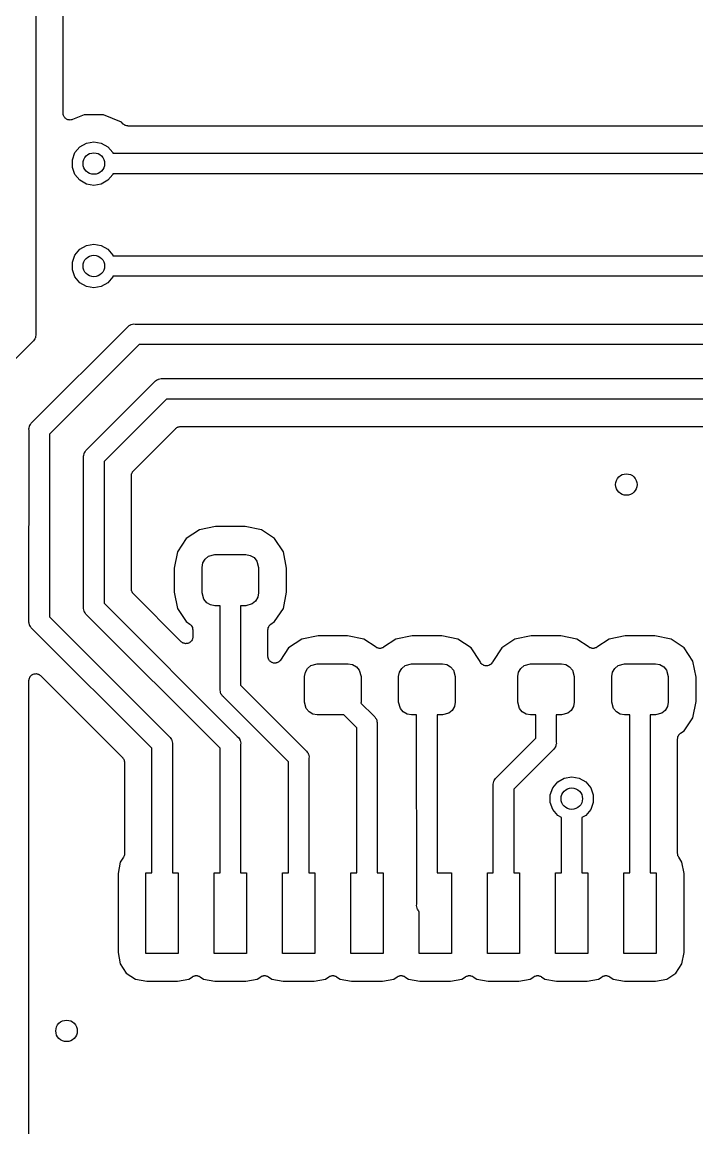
# Model space of a CAD drawing. Extents: x 40 to 163, y -163 to -37.
# Drawn here: x 128.21 to 140.76, y -117.63 to -97.06 of the extents above; entities that cross this region are included whole.
import ezdxf

# ---------------------------------------------------------------- set-up
doc = ezdxf.new("R2010")
doc.units = 0
doc.header["$MEASUREMENT"] = 0
doc.layers.add('BLACK', color=7, linetype='CONTINUOUS')

msp = doc.modelspace()

# ---------------------------------------------------------------- linework, layer by layer
at = {"layer": 'BLACK', "linetype": 'CONTINUOUS'}
for p, q in [((128.46, -87.343), (128.46, -102.862)), ((128.969, -98.7588), (128.969, -93.6462)), ((128.971, -98.7725), (128.969, -98.7588)), ((128.972, -98.7863), (128.971, -98.7725)), ((128.975, -98.7941), (128.972, -98.7863)), ((128.976, -98.8023), (128.975, -98.7941)), ((128.983, -98.8143), (128.976, -98.8023)), ((128.988, -98.8271), (128.983, -98.8143)), ((128.994, -98.8332), (128.988, -98.8271)), ((128.998, -98.8405), (128.994, -98.8332)), ((129.009, -98.8494), (128.998, -98.8405)), ((129.018, -98.8596), (129.009, -98.8494)), ((129.026, -98.8635), (129.018, -98.8596)), ((129.032, -98.8688), (129.026, -98.8635)), ((129.045, -98.8736), (129.032, -98.8688)), ((129.057, -98.88), (129.045, -98.8736)), ((129.066, -98.8811), (129.057, -98.88)), ((129.073, -98.8839), (129.066, -98.8811)), ((129.087, -98.8839), (129.073, -98.8839)), ((129.101, -98.8857), (129.087, -98.8839)), ((129.109, -98.8839), (129.101, -98.8857)), ((129.118, -98.8839), (129.109, -98.8839)), ((129.131, -98.8792), (129.118, -98.8839)), ((129.144, -98.8762), (129.131, -98.8792)), ((129.359, -98.787), (129.144, -98.8762)), ((129.721, -98.787), (129.359, -98.787)), ((130.054, -98.9252), (129.721, -98.787)), ((130.088, -98.9593), (130.054, -98.9252)), ((130.093, -98.9625), (130.088, -98.9593)), ((130.097, -98.9668), (130.093, -98.9625)), ((130.111, -98.9751), (130.097, -98.9668)), ((130.125, -98.9846), (130.111, -98.9751)), ((130.13, -98.986), (130.125, -98.9846)), ((130.135, -98.9888), (130.13, -98.986)), ((130.151, -98.9917), (130.135, -98.9888)), ((130.167, -98.996), (130.151, -98.9917)), ((130.173, -98.9955), (130.167, -98.996)), ((130.178, -98.9965), (130.173, -98.9955)), ((150.534, -98.9965), (130.178, -98.9965)), ((129.279, -99.3839), (129.401, -99.3133)), ((129.401, -99.3133), (129.54, -99.2888)), ((129.54, -99.2888), (129.679, -99.3133)), ((129.679, -99.3133), (129.801, -99.3839)), ((129.14, -99.6245), (129.188, -99.4919)), ((129.188, -99.4919), (129.279, -99.3839)), ((129.801, -99.3839), (129.892, -99.4919)), ((129.892, -99.4919), (129.896, -99.5045)), ((129.896, -99.5045), (150.797, -99.5045)), ((129.14, -99.7655), (129.14, -99.6245)), ((129.188, -99.8981), (129.14, -99.7655)), ((129.279, -100.006), (129.188, -99.8981)), ((129.892, -99.8981), (129.801, -100.006)), ((129.896, -99.8855), (129.892, -99.8981)), ((150.868, -99.8855), (129.896, -99.8855)), ((129.401, -100.077), (129.279, -100.006)), ((129.54, -100.101), (129.401, -100.077)), ((129.679, -100.077), (129.54, -100.101)), ((129.801, -100.006), (129.679, -100.077)), ((129.188, -101.397), (129.279, -101.289)), ((129.279, -101.289), (129.401, -101.218)), ((129.401, -101.218), (129.54, -101.194)), ((129.54, -101.194), (129.679, -101.218)), ((129.679, -101.218), (129.801, -101.289)), ((129.801, -101.289), (129.892, -101.397)), ((129.14, -101.529), (129.188, -101.397)), ((129.14, -101.671), (129.14, -101.529)), ((129.892, -101.397), (129.896, -101.409)), ((129.896, -101.409), (153.845, -101.409)), ((129.188, -101.803), (129.14, -101.671)), ((129.279, -101.911), (129.188, -101.803)), ((129.401, -101.982), (129.279, -101.911)), ((129.54, -102.006), (129.401, -101.982)), ((129.679, -101.982), (129.54, -102.006)), ((129.801, -101.911), (129.679, -101.982)), ((129.892, -101.803), (129.801, -101.911)), ((129.896, -101.79), (129.892, -101.803)), ((153.916, -101.79), (129.896, -101.79)), ((128.395, -104.507), (130.161, -102.741)), ((130.161, -102.741), (130.178, -102.722)), ((130.178, -102.722), (130.2, -102.709)), ((130.2, -102.709), (130.22, -102.695)), ((130.22, -102.695), (130.228, -102.692)), ((130.228, -102.692), (130.236, -102.688)), ((130.236, -102.688), (130.261, -102.684)), ((130.261, -102.684), (130.285, -102.677)), ((130.285, -102.677), (130.31, -102.679)), ((130.31, -102.679), (154.607, -102.679)), ((128.399, -103.011), (127.825, -103.584)), ((128.418, -102.994), (128.399, -103.011)), ((128.431, -102.972), (128.418, -102.994)), ((128.445, -102.952), (128.431, -102.972)), ((128.448, -102.944), (128.445, -102.952)), ((128.452, -102.936), (128.448, -102.944)), ((128.456, -102.911), (128.452, -102.936)), ((128.463, -102.887), (128.456, -102.911)), ((128.46, -102.862), (128.463, -102.887)), ((130.381, -103.06), (128.714, -104.727)), ((154.678, -103.06), (130.381, -103.06)), ((129.411, -105.015), (130.669, -103.757)), ((130.669, -103.757), (130.686, -103.738)), ((130.686, -103.738), (130.708, -103.725)), ((130.708, -103.725), (130.728, -103.711)), ((130.728, -103.711), (130.736, -103.708)), ((130.736, -103.708), (130.744, -103.704)), ((130.744, -103.704), (130.769, -103.7)), ((130.769, -103.7), (130.793, -103.693)), ((130.793, -103.693), (130.818, -103.695)), ((130.818, -103.695), (154.678, -103.695)), ((130.889, -104.076), (129.731, -105.235)), ((154.607, -104.076), (130.889, -104.076)), ((128.331, -104.631), (128.338, -104.607)), ((128.334, -104.656), (128.331, -104.631)), ((128.333, -108.196), (128.334, -104.656)), ((128.338, -104.607), (128.342, -104.582)), ((128.342, -104.582), (128.346, -104.574)), ((128.346, -104.574), (128.349, -104.566)), ((128.349, -104.566), (128.363, -104.546)), ((128.363, -104.546), (128.376, -104.524)), ((128.376, -104.524), (128.395, -104.507)), ((130.276, -105.408), (131.062, -104.622)), ((131.062, -104.622), (131.067, -104.618)), ((131.067, -104.618), (131.07, -104.614)), ((131.07, -104.614), (131.085, -104.606)), ((131.085, -104.606), (131.098, -104.596)), ((131.098, -104.596), (131.104, -104.595)), ((131.104, -104.595), (131.108, -104.592)), ((131.108, -104.592), (131.125, -104.589)), ((131.125, -104.589), (131.141, -104.585)), ((131.141, -104.585), (131.146, -104.585)), ((131.146, -104.585), (131.152, -104.584)), ((131.152, -104.584), (144.015, -104.584)), ((128.714, -104.727), (128.714, -108.125)), ((129.362, -105.082), (129.365, -105.074)), ((129.365, -105.074), (129.379, -105.054)), ((129.379, -105.054), (129.392, -105.032)), ((129.392, -105.032), (129.411, -105.015)), ((129.347, -105.139), (129.354, -105.115)), ((129.35, -105.164), (129.347, -105.139)), ((129.35, -107.942), (129.35, -105.164)), ((129.354, -105.115), (129.358, -105.09)), ((129.358, -105.09), (129.362, -105.082)), ((129.731, -105.235), (129.731, -107.871)), ((130.239, -105.487), (130.243, -105.471)), ((130.239, -105.492), (130.239, -105.487)), ((130.243, -105.471), (130.246, -105.454)), ((130.246, -105.454), (130.249, -105.45)), ((130.249, -105.45), (130.25, -105.444)), ((130.25, -105.444), (130.26, -105.431)), ((130.26, -105.431), (130.268, -105.416)), ((130.268, -105.416), (130.272, -105.413)), ((130.272, -105.413), (130.276, -105.408)), ((130.238, -105.498), (130.239, -105.492)), ((130.238, -107.608), (130.238, -105.498)), ((131.503, -106.507), (131.258, -106.67)), ((131.805, -106.447), (131.503, -106.507)), ((132.355, -106.447), (131.805, -106.447)), ((132.657, -106.507), (132.355, -106.447)), ((132.902, -106.67), (132.657, -106.507)), ((131.258, -106.67), (131.095, -106.915)), ((133.065, -106.915), (132.902, -106.67)), ((131.095, -106.915), (131.035, -107.217)), ((133.125, -107.217), (133.065, -106.915)), ((131.555, -107.204), (131.569, -107.123)), ((131.569, -107.123), (131.611, -107.052)), ((131.611, -107.052), (131.674, -106.999)), ((131.674, -106.999), (131.792, -106.967)), ((131.792, -106.967), (132.368, -106.967)), ((132.368, -106.967), (132.449, -106.981)), ((132.449, -106.981), (132.52, -107.023)), ((132.52, -107.023), (132.573, -107.086)), ((132.573, -107.086), (132.605, -107.204)), ((131.035, -107.217), (131.035, -107.667)), ((131.555, -107.679), (131.555, -107.204)), ((132.605, -107.204), (132.605, -107.679)), ((133.125, -107.667), (133.125, -107.217)), ((130.239, -107.614), (130.238, -107.608)), ((130.239, -107.619), (130.239, -107.614)), ((130.243, -107.635), (130.239, -107.619)), ((130.246, -107.652), (130.243, -107.635)), ((130.249, -107.656), (130.246, -107.652)), ((130.25, -107.662), (130.249, -107.656)), ((130.26, -107.675), (130.25, -107.662)), ((130.268, -107.69), (130.26, -107.675)), ((130.272, -107.693), (130.268, -107.69)), ((130.276, -107.698), (130.272, -107.693)), ((131.165, -108.587), (130.276, -107.698)), ((131.035, -107.667), (131.095, -107.969)), ((131.587, -107.798), (131.555, -107.679)), ((132.605, -107.679), (132.591, -107.761)), ((133.065, -107.969), (133.125, -107.667)), ((129.347, -107.967), (129.35, -107.942)), ((129.731, -107.871), (132.209, -110.349)), ((131.64, -107.861), (131.587, -107.798)), ((131.711, -107.903), (131.64, -107.861)), ((131.792, -107.917), (131.711, -107.903)), ((131.89, -107.917), (131.792, -107.917)), ((131.889, -108.475), (131.89, -107.917)), ((132.368, -107.917), (132.27, -107.917)), ((132.27, -107.917), (132.27, -109.395)), ((132.486, -107.885), (132.368, -107.917)), ((132.549, -107.832), (132.486, -107.885)), ((132.591, -107.761), (132.549, -107.832)), ((128.714, -108.125), (130.939, -110.349)), ((129.354, -107.991), (129.347, -107.967)), ((129.358, -108.016), (129.354, -107.991)), ((129.362, -108.024), (129.358, -108.016)), ((129.365, -108.032), (129.362, -108.024)), ((129.379, -108.052), (129.365, -108.032)), ((129.392, -108.074), (129.379, -108.052)), ((129.411, -108.091), (129.392, -108.074)), ((131.889, -110.569), (129.411, -108.091)), ((131.095, -107.969), (131.258, -108.214)), ((132.902, -108.214), (133.065, -107.969)), ((128.331, -108.221), (128.333, -108.196)), ((128.338, -108.245), (128.331, -108.221)), ((128.342, -108.27), (128.338, -108.245)), ((128.346, -108.278), (128.342, -108.27)), ((128.349, -108.286), (128.346, -108.278)), ((128.363, -108.306), (128.349, -108.286)), ((128.376, -108.328), (128.363, -108.306)), ((128.395, -108.345), (128.376, -108.328)), ((130.62, -110.569), (128.395, -108.345)), ((131.258, -108.214), (131.325, -108.258)), ((131.325, -108.258), (131.338, -108.271)), ((131.338, -108.271), (131.352, -108.282)), ((131.352, -108.282), (131.354, -108.286)), ((131.354, -108.286), (131.357, -108.289)), ((131.357, -108.289), (131.365, -108.305)), ((131.365, -108.305), (131.374, -108.32)), ((131.374, -108.32), (131.375, -108.325)), ((131.375, -108.325), (131.376, -108.328)), ((131.376, -108.328), (131.378, -108.346)), ((131.378, -108.346), (131.381, -108.364)), ((131.381, -108.364), (131.381, -108.497)), ((132.779, -108.364), (132.782, -108.346)), ((132.779, -108.86), (132.779, -108.364)), ((132.782, -108.346), (132.784, -108.328)), ((132.784, -108.328), (132.785, -108.325)), ((132.785, -108.325), (132.786, -108.32)), ((132.786, -108.32), (132.795, -108.305)), ((132.795, -108.305), (132.803, -108.289)), ((132.803, -108.289), (132.806, -108.286)), ((132.806, -108.286), (132.808, -108.282)), ((132.808, -108.282), (132.822, -108.271)), ((132.822, -108.271), (132.835, -108.258)), ((132.835, -108.258), (132.902, -108.214)), ((131.355, -108.574), (131.352, -108.579)), ((131.359, -108.57), (131.355, -108.574)), ((131.366, -108.555), (131.359, -108.57)), ((131.374, -108.541), (131.366, -108.555)), ((131.375, -108.535), (131.374, -108.541)), ((131.377, -108.53), (131.375, -108.535)), ((131.379, -108.513), (131.377, -108.53)), ((131.381, -108.497), (131.379, -108.513)), ((131.889, -109.466), (131.89, -108.475)), ((131.89, -108.475), (131.889, -108.475)), ((133.408, -108.539), (133.163, -108.702)), ((133.71, -108.479), (133.408, -108.539)), ((134.26, -108.479), (133.71, -108.479)), ((134.562, -108.539), (134.26, -108.479)), ((134.789, -108.691), (134.562, -108.539)), ((135.158, -108.539), (134.931, -108.691)), ((135.46, -108.479), (135.158, -108.539)), ((136.01, -108.479), (135.46, -108.479)), ((136.312, -108.539), (136.01, -108.479)), ((136.557, -108.702), (136.312, -108.539)), ((137.373, -108.539), (137.128, -108.702)), ((137.675, -108.479), (137.373, -108.539)), ((138.225, -108.479), (137.675, -108.479)), ((138.527, -108.539), (138.225, -108.479)), ((138.754, -108.691), (138.527, -108.539)), ((139.123, -108.539), (138.896, -108.691)), ((139.425, -108.479), (139.123, -108.539)), ((139.975, -108.479), (139.425, -108.479)), ((140.277, -108.539), (139.975, -108.479)), ((140.522, -108.702), (140.277, -108.539)), ((131.178, -108.596), (131.165, -108.587)), ((131.191, -108.607), (131.178, -108.596)), ((131.196, -108.609), (131.191, -108.607)), ((131.201, -108.612), (131.196, -108.609)), ((131.217, -108.616), (131.201, -108.612)), ((131.232, -108.622), (131.217, -108.616)), ((131.238, -108.622), (131.232, -108.622)), ((131.243, -108.624), (131.238, -108.622)), ((131.26, -108.622), (131.243, -108.624)), ((131.277, -108.622), (131.26, -108.622)), ((131.282, -108.62), (131.277, -108.622)), ((131.287, -108.62), (131.282, -108.62)), ((131.302, -108.613), (131.287, -108.62)), ((131.318, -108.607), (131.302, -108.613)), ((131.322, -108.603), (131.318, -108.607)), ((131.327, -108.601), (131.322, -108.603)), ((131.339, -108.589), (131.327, -108.601)), ((131.352, -108.579), (131.339, -108.589)), ((133.163, -108.702), (133.011, -108.93)), ((134.797, -108.694), (134.789, -108.691)), ((134.804, -108.699), (134.797, -108.694)), ((134.817, -108.703), (134.804, -108.699)), ((134.83, -108.709), (134.817, -108.703)), ((134.838, -108.709), (134.83, -108.709)), ((134.846, -108.711), (134.838, -108.709)), ((134.86, -108.711), (134.846, -108.711)), ((134.874, -108.711), (134.86, -108.711)), ((134.882, -108.709), (134.874, -108.711)), ((134.89, -108.709), (134.882, -108.709)), ((134.903, -108.703), (134.89, -108.709)), ((134.916, -108.699), (134.903, -108.703)), ((134.923, -108.694), (134.916, -108.699)), ((134.931, -108.691), (134.923, -108.694)), ((136.726, -108.955), (136.557, -108.702)), ((137.128, -108.702), (136.959, -108.955)), ((138.762, -108.694), (138.754, -108.691)), ((138.769, -108.699), (138.762, -108.694)), ((138.782, -108.703), (138.769, -108.699)), ((138.795, -108.709), (138.782, -108.703)), ((138.803, -108.709), (138.795, -108.709)), ((138.811, -108.711), (138.803, -108.709)), ((138.825, -108.711), (138.811, -108.711)), ((138.839, -108.711), (138.825, -108.711)), ((138.847, -108.709), (138.839, -108.711)), ((138.855, -108.709), (138.847, -108.709)), ((138.868, -108.703), (138.855, -108.709)), ((138.881, -108.699), (138.868, -108.703)), ((138.888, -108.694), (138.881, -108.699)), ((138.896, -108.691), (138.888, -108.694)), ((140.685, -108.947), (140.522, -108.702)), ((132.78, -108.866), (132.779, -108.86)), ((132.779, -108.873), (132.78, -108.866)), ((132.784, -108.888), (132.779, -108.873)), ((132.786, -108.903), (132.784, -108.888)), ((132.79, -108.909), (132.786, -108.903)), ((132.792, -108.916), (132.79, -108.909)), ((132.801, -108.928), (132.792, -108.916)), ((132.808, -108.941), (132.801, -108.928)), ((132.814, -108.946), (132.808, -108.941)), ((132.818, -108.951), (132.814, -108.946)), ((132.83, -108.96), (132.818, -108.951)), ((132.842, -108.97), (132.83, -108.96)), ((132.849, -108.972), (132.842, -108.97)), ((132.854, -108.976), (132.849, -108.972)), ((132.869, -108.979), (132.854, -108.976)), ((132.883, -108.985), (132.869, -108.979)), ((132.89, -108.985), (132.883, -108.985)), ((132.897, -108.986), (132.89, -108.985)), ((132.912, -108.985), (132.897, -108.986)), ((132.928, -108.985), (132.912, -108.985)), ((132.934, -108.982), (132.928, -108.985)), ((132.941, -108.981), (132.934, -108.982)), ((132.955, -108.975), (132.941, -108.981)), ((132.969, -108.97), (132.955, -108.975)), ((132.974, -108.965), (132.969, -108.97)), ((132.981, -108.962), (132.974, -108.965)), ((132.991, -108.951), (132.981, -108.962)), ((133.003, -108.941), (132.991, -108.951)), ((133.006, -108.935), (133.003, -108.941)), ((133.011, -108.93), (133.006, -108.935)), ((136.731, -108.971), (136.726, -108.955)), ((136.733, -108.973), (136.731, -108.971)), ((136.734, -108.976), (136.733, -108.973)), ((136.747, -108.99), (136.734, -108.976)), ((136.951, -108.976), (136.938, -108.99)), ((136.952, -108.973), (136.951, -108.976)), ((136.954, -108.971), (136.952, -108.973)), ((136.959, -108.955), (136.954, -108.971)), ((140.745, -109.249), (140.685, -108.947)), ((128.397, -109.198), (128.413, -109.192)), ((128.413, -109.192), (128.428, -109.185)), ((128.428, -109.185), (128.433, -109.185)), ((128.433, -109.185), (128.438, -109.183)), ((128.438, -109.183), (128.455, -109.183)), ((128.455, -109.183), (128.472, -109.181)), ((128.472, -109.181), (128.477, -109.183)), ((128.477, -109.183), (128.483, -109.183)), ((128.483, -109.183), (128.498, -109.189)), ((128.498, -109.189), (128.514, -109.193)), ((133.46, -109.236), (133.474, -109.155)), ((133.474, -109.155), (133.516, -109.084)), ((133.516, -109.084), (133.579, -109.031)), ((133.579, -109.031), (133.697, -108.999)), ((133.697, -108.999), (134.273, -108.999)), ((134.273, -108.999), (134.354, -109.013)), ((134.354, -109.013), (134.425, -109.055)), ((134.425, -109.055), (134.478, -109.118)), ((134.478, -109.118), (134.51, -109.236)), ((135.21, -109.236), (135.224, -109.155)), ((135.224, -109.155), (135.266, -109.084)), ((135.266, -109.084), (135.329, -109.031)), ((135.329, -109.031), (135.447, -108.999)), ((135.447, -108.999), (136.023, -108.999)), ((136.023, -108.999), (136.104, -109.013)), ((136.104, -109.013), (136.175, -109.055)), ((136.175, -109.055), (136.228, -109.118)), ((136.228, -109.118), (136.26, -109.236)), ((136.759, -109.006), (136.747, -108.99)), ((136.761, -109.007), (136.759, -109.006)), ((136.763, -109.009), (136.761, -109.007)), ((136.78, -109.018), (136.763, -109.009)), ((136.796, -109.028), (136.78, -109.018)), ((136.799, -109.029), (136.796, -109.028)), ((136.802, -109.03), (136.799, -109.029)), ((136.821, -109.033), (136.802, -109.03)), ((136.84, -109.037), (136.821, -109.033)), ((136.842, -109.037), (136.84, -109.037)), ((136.845, -109.037), (136.842, -109.037)), ((136.864, -109.033), (136.845, -109.037)), ((136.883, -109.03), (136.864, -109.033)), ((136.886, -109.029), (136.883, -109.03)), ((136.889, -109.028), (136.886, -109.029)), ((136.905, -109.018), (136.889, -109.028)), ((136.922, -109.009), (136.905, -109.018)), ((136.924, -109.007), (136.922, -109.009)), ((136.926, -109.006), (136.924, -109.007)), ((136.938, -108.99), (136.926, -109.006)), ((137.425, -109.236), (137.439, -109.155)), ((137.439, -109.155), (137.481, -109.084)), ((137.481, -109.084), (137.544, -109.031)), ((137.544, -109.031), (137.662, -108.999)), ((137.662, -108.999), (138.237, -108.999)), ((138.237, -108.999), (138.319, -109.013)), ((138.319, -109.013), (138.39, -109.055)), ((138.39, -109.055), (138.443, -109.118)), ((138.443, -109.118), (138.475, -109.236)), ((139.175, -109.236), (139.189, -109.155)), ((139.189, -109.155), (139.231, -109.084)), ((139.231, -109.084), (139.294, -109.031)), ((139.294, -109.031), (139.412, -108.999)), ((139.412, -108.999), (139.987, -108.999)), ((139.987, -108.999), (140.069, -109.013)), ((140.069, -109.013), (140.14, -109.055)), ((140.14, -109.055), (140.193, -109.118)), ((140.193, -109.118), (140.225, -109.236)), ((128.333, -109.308), (128.336, -109.292)), ((128.333, -119.544), (128.333, -109.308)), ((128.336, -109.292), (128.338, -109.275)), ((128.338, -109.275), (128.34, -109.27)), ((128.34, -109.27), (128.341, -109.264)), ((128.341, -109.264), (128.349, -109.25)), ((128.349, -109.25), (128.356, -109.235)), ((128.356, -109.235), (128.36, -109.231)), ((128.36, -109.231), (128.363, -109.226)), ((128.363, -109.226), (128.376, -109.216)), ((128.376, -109.216), (128.388, -109.204)), ((128.388, -109.204), (128.393, -109.202)), ((128.393, -109.202), (128.397, -109.198)), ((128.514, -109.193), (128.519, -109.196)), ((128.519, -109.196), (128.524, -109.198)), ((128.524, -109.198), (128.537, -109.209)), ((128.537, -109.209), (128.55, -109.218)), ((128.55, -109.218), (130.074, -110.742)), ((132.27, -109.395), (133.479, -110.603)), ((133.46, -109.712), (133.46, -109.236)), ((134.51, -109.236), (134.51, -109.712)), ((135.21, -109.712), (135.21, -109.236)), ((136.26, -109.236), (136.26, -109.712)), ((137.425, -109.712), (137.425, -109.236)), ((138.475, -109.236), (138.475, -109.712)), ((139.175, -109.712), (139.175, -109.236)), ((140.225, -109.236), (140.225, -109.712)), ((140.745, -109.699), (140.745, -109.249)), ((131.887, -109.491), (131.889, -109.466)), ((131.894, -109.515), (131.887, -109.491)), ((131.898, -109.54), (131.894, -109.515)), ((131.902, -109.548), (131.898, -109.54)), ((131.905, -109.556), (131.902, -109.548)), ((131.919, -109.576), (131.905, -109.556)), ((131.932, -109.598), (131.919, -109.576)), ((131.951, -109.615), (131.932, -109.598)), ((133.16, -110.823), (131.951, -109.615)), ((133.492, -109.83), (133.46, -109.712)), ((134.51, -109.712), (134.507, -109.727)), ((134.507, -109.727), (134.749, -109.968)), ((135.242, -109.83), (135.21, -109.712)), ((136.246, -109.793), (136.204, -109.864)), ((136.26, -109.712), (136.246, -109.793)), ((137.457, -109.83), (137.425, -109.712)), ((138.461, -109.793), (138.419, -109.864)), ((138.475, -109.712), (138.461, -109.793)), ((139.207, -109.83), (139.175, -109.712)), ((140.211, -109.793), (140.169, -109.864)), ((140.225, -109.712), (140.211, -109.793)), ((140.685, -110.001), (140.745, -109.699)), ((133.545, -109.893), (133.492, -109.83)), ((133.616, -109.935), (133.545, -109.893)), ((133.697, -109.949), (133.616, -109.935)), ((134.191, -109.949), (133.697, -109.949)), ((134.429, -110.188), (134.191, -109.949)), ((134.749, -109.968), (134.768, -109.985)), ((134.768, -109.985), (134.781, -110.007)), ((134.781, -110.007), (134.795, -110.027)), ((135.295, -109.893), (135.242, -109.83)), ((135.366, -109.935), (135.295, -109.893)), ((135.447, -109.949), (135.366, -109.935)), ((135.544, -109.949), (135.447, -109.949)), ((135.545, -113.469), (135.544, -109.949)), ((136.023, -109.949), (135.925, -109.949)), ((135.925, -109.949), (135.925, -112.882)), ((136.141, -109.917), (136.023, -109.949)), ((136.204, -109.864), (136.141, -109.917)), ((137.51, -109.893), (137.457, -109.83)), ((137.581, -109.935), (137.51, -109.893)), ((137.662, -109.949), (137.581, -109.935)), ((137.76, -109.949), (137.662, -109.949)), ((137.76, -110.383), (137.76, -109.949)), ((138.237, -109.949), (138.141, -109.949)), ((138.141, -109.949), (138.141, -110.454)), ((138.356, -109.917), (138.237, -109.949)), ((138.419, -109.864), (138.356, -109.917)), ((139.26, -109.893), (139.207, -109.83)), ((139.331, -109.935), (139.26, -109.893)), ((139.412, -109.949), (139.331, -109.935)), ((139.51, -109.949), (139.412, -109.949)), ((139.51, -112.882), (139.51, -109.949)), ((139.987, -109.949), (139.891, -109.949)), ((139.891, -109.949), (139.891, -112.882)), ((140.106, -109.917), (139.987, -109.949)), ((140.169, -109.864), (140.106, -109.917)), ((140.522, -110.246), (140.685, -110.001)), ((134.43, -112.882), (134.429, -110.188)), ((134.795, -110.027), (134.798, -110.035)), ((134.798, -110.035), (134.802, -110.043)), ((134.802, -110.043), (134.806, -110.068)), ((134.806, -110.068), (134.813, -110.092)), ((134.813, -110.092), (134.81, -110.117)), ((134.81, -110.117), (134.81, -112.882)), ((130.939, -110.349), (130.958, -110.366)), ((130.958, -110.366), (130.971, -110.388)), ((130.971, -110.388), (130.985, -110.408)), ((130.985, -110.408), (130.988, -110.416)), ((130.988, -110.416), (130.992, -110.424)), ((130.992, -110.424), (130.996, -110.449)), ((132.209, -110.349), (132.228, -110.366)), ((132.228, -110.366), (132.241, -110.388)), ((132.241, -110.388), (132.255, -110.408)), ((132.255, -110.408), (132.258, -110.416)), ((132.258, -110.416), (132.262, -110.424)), ((132.262, -110.424), (132.266, -110.449)), ((137.031, -111.111), (137.76, -110.383)), ((140.398, -110.396), (140.402, -110.378)), ((140.398, -112.525), (140.398, -110.396)), ((140.402, -110.378), (140.404, -110.36)), ((140.404, -110.36), (140.405, -110.357)), ((140.405, -110.357), (140.406, -110.352)), ((140.406, -110.352), (140.415, -110.337)), ((140.415, -110.337), (140.423, -110.321)), ((140.423, -110.321), (140.426, -110.318)), ((140.426, -110.318), (140.428, -110.314)), ((140.428, -110.314), (140.442, -110.303)), ((140.442, -110.303), (140.455, -110.29)), ((140.455, -110.29), (140.522, -110.246)), ((130.619, -112.882), (130.62, -110.569)), ((130.996, -110.449), (131.003, -110.473)), ((131.003, -110.473), (131, -110.498)), ((131, -110.498), (131, -112.882)), ((131.89, -112.882), (131.889, -110.569)), ((132.266, -110.449), (132.273, -110.473)), ((132.273, -110.473), (132.27, -110.498)), ((132.27, -110.498), (132.27, -112.882)), ((133.479, -110.603), (133.498, -110.62)), ((133.498, -110.62), (133.511, -110.642)), ((138.079, -110.603), (137.35, -111.331)), ((138.098, -110.586), (138.079, -110.603)), ((138.111, -110.564), (138.098, -110.586)), ((138.125, -110.544), (138.111, -110.564)), ((138.128, -110.536), (138.125, -110.544)), ((138.132, -110.528), (138.128, -110.536)), ((138.136, -110.503), (138.132, -110.528)), ((138.143, -110.479), (138.136, -110.503)), ((138.141, -110.454), (138.143, -110.479)), ((130.074, -110.742), (130.078, -110.747)), ((130.078, -110.747), (130.082, -110.75)), ((130.082, -110.75), (130.09, -110.765)), ((130.09, -110.765), (130.1, -110.778)), ((130.1, -110.778), (130.101, -110.784)), ((130.101, -110.784), (130.104, -110.788)), ((130.104, -110.788), (130.107, -110.805)), ((130.107, -110.805), (130.111, -110.821)), ((130.111, -110.821), (130.111, -110.826)), ((130.111, -110.826), (130.112, -110.832)), ((130.112, -110.832), (130.112, -112.525)), ((133.159, -112.882), (133.16, -110.823)), ((133.511, -110.642), (133.525, -110.662)), ((133.525, -110.662), (133.528, -110.67)), ((133.528, -110.67), (133.532, -110.678)), ((133.532, -110.678), (133.536, -110.703)), ((133.536, -110.703), (133.543, -110.727)), ((133.543, -110.727), (133.54, -110.752)), ((133.54, -110.752), (133.54, -112.882)), ((136.967, -111.235), (136.974, -111.211)), ((136.97, -111.26), (136.967, -111.235)), ((136.974, -111.211), (136.978, -111.186)), ((136.978, -111.186), (136.982, -111.178)), ((136.982, -111.178), (136.985, -111.17)), ((136.985, -111.17), (136.999, -111.15)), ((136.999, -111.15), (137.012, -111.128)), ((137.012, -111.128), (137.031, -111.111)), ((138.078, -111.303), (138.169, -111.195)), ((138.169, -111.195), (138.291, -111.124)), ((138.291, -111.124), (138.43, -111.1)), ((138.43, -111.1), (138.569, -111.124)), ((138.569, -111.124), (138.691, -111.195)), ((138.691, -111.195), (138.782, -111.303)), ((136.969, -112.882), (136.97, -111.26)), ((137.35, -111.331), (137.35, -112.882)), ((138.03, -111.435), (138.078, -111.303)), ((138.03, -111.577), (138.03, -111.435)), ((138.782, -111.303), (138.83, -111.435)), ((138.83, -111.435), (138.83, -111.577)), ((138.078, -111.709), (138.03, -111.577)), ((138.83, -111.577), (138.782, -111.709)), ((138.169, -111.817), (138.078, -111.709)), ((138.239, -111.858), (138.169, -111.817)), ((138.24, -112.882), (138.239, -111.858)), ((138.691, -111.817), (138.62, -111.858)), ((138.62, -111.858), (138.62, -112.882)), ((138.782, -111.709), (138.691, -111.817)), ((130.031, -112.684), (129.99, -112.895)), ((130.09, -112.596), (130.031, -112.684)), ((130.096, -112.582), (130.09, -112.596)), ((130.104, -112.569), (130.096, -112.582)), ((130.105, -112.562), (130.104, -112.569)), ((130.108, -112.556), (130.105, -112.562)), ((130.109, -112.54), (130.108, -112.556)), ((130.112, -112.525), (130.109, -112.54)), ((140.401, -112.54), (140.398, -112.525)), ((140.402, -112.556), (140.401, -112.54)), ((140.405, -112.562), (140.402, -112.556)), ((140.406, -112.569), (140.405, -112.562)), ((140.414, -112.582), (140.406, -112.569)), ((140.42, -112.596), (140.414, -112.582)), ((140.479, -112.684), (140.42, -112.596)), ((140.52, -112.895), (140.479, -112.684)), ((130.51, -114.382), (130.51, -112.882)), ((130.51, -112.882), (130.619, -112.882)), ((131, -112.882), (131.11, -112.882)), ((131.11, -112.882), (131.11, -114.382)), ((131.78, -114.382), (131.78, -112.882)), ((131.78, -112.882), (131.89, -112.882)), ((132.27, -112.882), (132.38, -112.882)), ((132.38, -112.882), (132.38, -114.382)), ((133.05, -114.382), (133.05, -112.882)), ((133.05, -112.882), (133.159, -112.882)), ((133.54, -112.882), (133.65, -112.882)), ((133.65, -112.882), (133.65, -114.382)), ((134.32, -114.382), (134.32, -112.882)), ((134.32, -112.882), (134.43, -112.882)), ((134.81, -112.882), (134.92, -112.882)), ((134.92, -112.882), (134.92, -114.382)), ((135.925, -112.882), (136.19, -112.882)), ((136.19, -112.882), (136.19, -114.382)), ((136.86, -114.382), (136.86, -112.882)), ((136.86, -112.882), (136.969, -112.882)), ((137.35, -112.882), (137.46, -112.882)), ((137.46, -112.882), (137.46, -114.382)), ((138.13, -114.382), (138.13, -112.882)), ((138.13, -112.882), (138.24, -112.882)), ((138.62, -112.882), (138.73, -112.882)), ((138.73, -112.882), (138.73, -114.382)), ((139.4, -114.382), (139.4, -112.882)), ((139.4, -112.882), (139.51, -112.882)), ((139.891, -112.882), (140, -112.882)), ((140, -112.882), (140, -114.382)), ((129.99, -112.895), (129.99, -114.369)), ((140.52, -114.369), (140.52, -112.895)), ((135.542, -113.494), (135.545, -113.469)), ((135.549, -113.518), (135.542, -113.494)), ((135.553, -113.543), (135.549, -113.518)), ((135.557, -113.551), (135.553, -113.543)), ((135.56, -113.559), (135.557, -113.551)), ((135.574, -113.579), (135.56, -113.559)), ((135.587, -113.601), (135.574, -113.579)), ((135.59, -113.604), (135.587, -113.601)), ((135.59, -114.382), (135.59, -113.604)), ((129.99, -114.369), (130.031, -114.58)), ((131.11, -114.382), (130.51, -114.382)), ((132.38, -114.382), (131.78, -114.382)), ((133.65, -114.382), (133.05, -114.382)), ((134.92, -114.382), (134.32, -114.382)), ((136.19, -114.382), (135.59, -114.382)), ((137.46, -114.382), (136.86, -114.382)), ((138.73, -114.382), (138.13, -114.382)), ((140, -114.382), (139.4, -114.382)), ((140.479, -114.58), (140.52, -114.369)), ((130.031, -114.58), (130.144, -114.748)), ((140.366, -114.748), (140.479, -114.58)), ((130.144, -114.748), (130.312, -114.861)), ((130.312, -114.861), (130.523, -114.902)), ((130.523, -114.902), (131.097, -114.902)), ((131.097, -114.902), (131.308, -114.861)), ((131.308, -114.861), (131.374, -114.816)), ((131.374, -114.816), (131.382, -114.813)), ((131.382, -114.813), (131.389, -114.808)), ((131.389, -114.808), (131.402, -114.804)), ((131.402, -114.804), (131.415, -114.799)), ((131.415, -114.799), (131.423, -114.798)), ((131.423, -114.798), (131.431, -114.796)), ((131.431, -114.796), (131.445, -114.797)), ((131.445, -114.797), (131.459, -114.796)), ((131.459, -114.796), (131.467, -114.798)), ((131.467, -114.798), (131.475, -114.799)), ((131.475, -114.799), (131.488, -114.804)), ((131.488, -114.804), (131.501, -114.808)), ((131.501, -114.808), (131.508, -114.813)), ((131.508, -114.813), (131.516, -114.816)), ((131.516, -114.816), (131.582, -114.861)), ((131.582, -114.861), (131.793, -114.902)), ((131.793, -114.902), (132.367, -114.902)), ((132.367, -114.902), (132.578, -114.861)), ((132.578, -114.861), (132.644, -114.816)), ((132.644, -114.816), (132.652, -114.813)), ((132.652, -114.813), (132.659, -114.808)), ((132.659, -114.808), (132.672, -114.804)), ((132.672, -114.804), (132.685, -114.799)), ((132.685, -114.799), (132.693, -114.798)), ((132.693, -114.798), (132.701, -114.796)), ((132.701, -114.796), (132.715, -114.797)), ((132.715, -114.797), (132.729, -114.796)), ((132.729, -114.796), (132.737, -114.798)), ((132.737, -114.798), (132.745, -114.799)), ((132.745, -114.799), (132.758, -114.804)), ((132.758, -114.804), (132.771, -114.808)), ((132.771, -114.808), (132.778, -114.813)), ((132.778, -114.813), (132.786, -114.816)), ((132.786, -114.816), (132.852, -114.861)), ((132.852, -114.861), (133.063, -114.902)), ((133.063, -114.902), (133.637, -114.902)), ((133.637, -114.902), (133.848, -114.861)), ((133.848, -114.861), (133.914, -114.816)), ((133.914, -114.816), (133.922, -114.813)), ((133.922, -114.813), (133.929, -114.808)), ((133.929, -114.808), (133.942, -114.804)), ((133.942, -114.804), (133.955, -114.799)), ((133.955, -114.799), (133.963, -114.798)), ((133.963, -114.798), (133.971, -114.796)), ((133.971, -114.796), (133.985, -114.797)), ((133.985, -114.797), (133.999, -114.796)), ((133.999, -114.796), (134.007, -114.798)), ((134.007, -114.798), (134.015, -114.799)), ((134.015, -114.799), (134.028, -114.804)), ((134.028, -114.804), (134.041, -114.808)), ((134.041, -114.808), (134.048, -114.813)), ((134.048, -114.813), (134.056, -114.816)), ((134.056, -114.816), (134.122, -114.861)), ((134.122, -114.861), (134.333, -114.902)), ((134.333, -114.902), (134.907, -114.902)), ((134.907, -114.902), (135.118, -114.861)), ((135.118, -114.861), (135.184, -114.816)), ((135.184, -114.816), (135.192, -114.813)), ((135.192, -114.813), (135.199, -114.808)), ((135.199, -114.808), (135.212, -114.804)), ((135.212, -114.804), (135.225, -114.799)), ((135.225, -114.799), (135.233, -114.798)), ((135.233, -114.798), (135.241, -114.796)), ((135.241, -114.796), (135.255, -114.797)), ((135.255, -114.797), (135.269, -114.796)), ((135.269, -114.796), (135.277, -114.798)), ((135.277, -114.798), (135.285, -114.799)), ((135.285, -114.799), (135.298, -114.804)), ((135.298, -114.804), (135.311, -114.808)), ((135.311, -114.808), (135.318, -114.813)), ((135.318, -114.813), (135.326, -114.816)), ((135.326, -114.816), (135.392, -114.861)), ((135.392, -114.861), (135.603, -114.902)), ((135.603, -114.902), (136.177, -114.902)), ((136.177, -114.902), (136.388, -114.861)), ((136.388, -114.861), (136.454, -114.816)), ((136.454, -114.816), (136.462, -114.813)), ((136.462, -114.813), (136.469, -114.808)), ((136.469, -114.808), (136.482, -114.804)), ((136.482, -114.804), (136.495, -114.799)), ((136.495, -114.799), (136.503, -114.798)), ((136.503, -114.798), (136.511, -114.796)), ((136.511, -114.796), (136.525, -114.797)), ((136.525, -114.797), (136.539, -114.796)), ((136.539, -114.796), (136.547, -114.798)), ((136.547, -114.798), (136.555, -114.799)), ((136.555, -114.799), (136.568, -114.804)), ((136.568, -114.804), (136.581, -114.808)), ((136.581, -114.808), (136.588, -114.813)), ((136.588, -114.813), (136.596, -114.816)), ((136.596, -114.816), (136.662, -114.861)), ((136.662, -114.861), (136.873, -114.902)), ((136.873, -114.902), (137.447, -114.902)), ((137.447, -114.902), (137.658, -114.861)), ((137.658, -114.861), (137.724, -114.816)), ((137.724, -114.816), (137.732, -114.813)), ((137.732, -114.813), (137.739, -114.808)), ((137.739, -114.808), (137.752, -114.804)), ((137.752, -114.804), (137.765, -114.799)), ((137.765, -114.799), (137.773, -114.798)), ((137.773, -114.798), (137.781, -114.796)), ((137.781, -114.796), (137.795, -114.797)), ((137.795, -114.797), (137.809, -114.796)), ((137.809, -114.796), (137.817, -114.798)), ((137.817, -114.798), (137.825, -114.799)), ((137.825, -114.799), (137.838, -114.804)), ((137.838, -114.804), (137.851, -114.808)), ((137.851, -114.808), (137.858, -114.813)), ((137.858, -114.813), (137.866, -114.816)), ((137.866, -114.816), (137.932, -114.861)), ((137.932, -114.861), (138.143, -114.902)), ((138.143, -114.902), (138.717, -114.902)), ((138.717, -114.902), (138.928, -114.861)), ((138.928, -114.861), (138.994, -114.816)), ((138.994, -114.816), (139.002, -114.813)), ((139.002, -114.813), (139.009, -114.808)), ((139.009, -114.808), (139.022, -114.804)), ((139.022, -114.804), (139.035, -114.799)), ((139.035, -114.799), (139.043, -114.798)), ((139.043, -114.798), (139.051, -114.796)), ((139.051, -114.796), (139.065, -114.797)), ((139.065, -114.797), (139.079, -114.796)), ((139.079, -114.796), (139.087, -114.798)), ((139.087, -114.798), (139.095, -114.799)), ((139.095, -114.799), (139.108, -114.804)), ((139.108, -114.804), (139.121, -114.808)), ((139.121, -114.808), (139.128, -114.813)), ((139.128, -114.813), (139.136, -114.816)), ((139.136, -114.816), (139.202, -114.861)), ((139.202, -114.861), (139.413, -114.902)), ((139.413, -114.902), (139.987, -114.902)), ((139.987, -114.902), (140.198, -114.861)), ((140.198, -114.861), (140.366, -114.748))]:
    msp.add_line(p, q, dxfattribs=at)
at = {"layer": 'BLACK'}
for centre in [(129.54, -99.695), (129.54, -101.6), (139.446, -105.664), (138.43, -111.506), (129.032, -115.824)]:
    msp.add_circle(centre, 0.2, dxfattribs=at)

doc.saveas('drawing.dxf')
